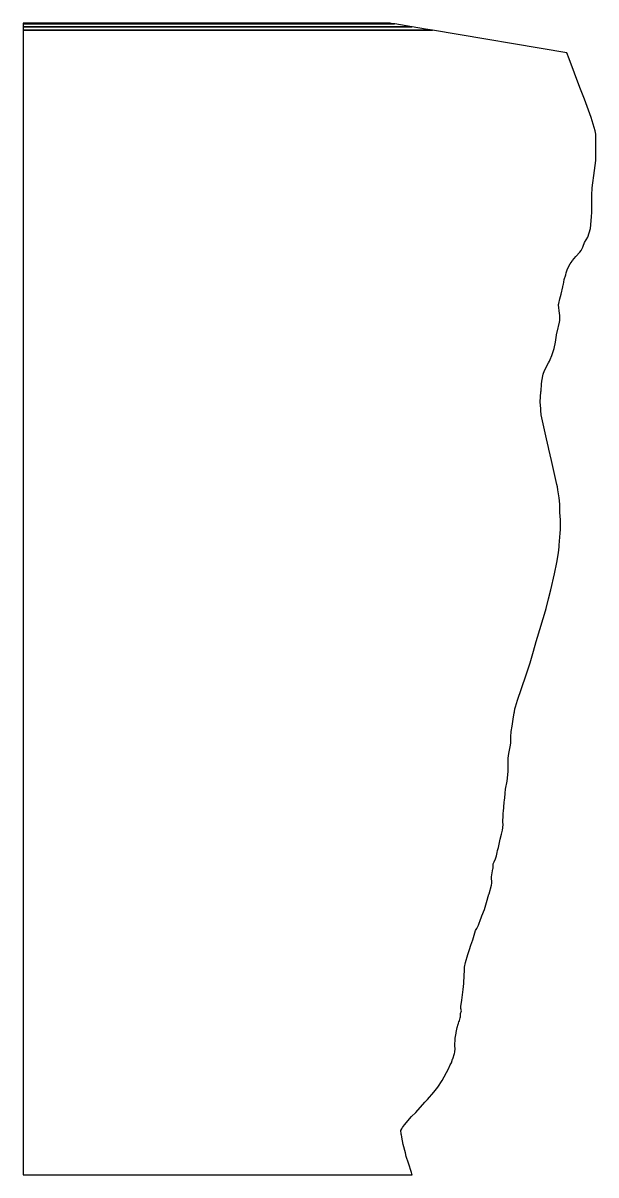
# Model space of a CAD drawing. Extents: x -56 to 35, y -92 to 91.
import ezdxf

# ---------------------------------------------------------------- set-up
doc = ezdxf.new("R2010")
doc.units = 0
doc.layers.add('12_36000', color=7, linetype='CONTINUOUS')

msp = doc.modelspace()

# ---------------------------------------------------------------- linework, layer by layer
at = {"layer": '12_36000', "color": 5}
for points in [[(-42.32, 91.429), (2.298, 91.429), (2.159, 91.452), (-56.17, 91.452), (-56.17, 91.429), (-42.32, 91.429)], [(-42.308, 91.427), (-56.17, 91.427), (-56.17, 91.396), (2.486, 91.396), (2.308, 91.427), (-42.308, 91.427)], [(-41.685, 91.30701), (3.031, 91.30701), (2.493, 91.396), (-56.17, 91.396), (-56.17, 91.30701), (-41.685, 91.30701)], [(-40.572, 90.84701), (5.785, 90.84701), (3.038, 91.30501), (-56.17, 91.30501), (-56.17, 90.84701), (-40.572, 90.84701)], [(7.934, 90.48701), (5.8, 90.845), (-56.17, 90.845), (-56.17, 90.302), (9.051, 90.302), (7.934, 90.48701)], [(5.78, -91.95801), (5.699, -91.73), (5.239, -90.23), (4.86, -89.19601), (4.756, -88.58501), (4.391, -87.25001), (4.167, -86.093), (4.201, -85.965), (4.103, -85.773), (4.062, -85.618), (4.075, -85.57201), (4.06, -85.53201), (4.017, -85.081), (4.02, -85.04), (4.16, -84.786), (4.267, -84.53101), (4.61, -84.135), (5.737, -82.791), (6.397, -82.14001), (7.859, -80.513), (8.265, -80.082), (9.286, -78.929), (9.908, -78.11501), (10.62, -77.08501), (11.616, -75.18101), (11.864, -74.581), (12.067, -74.246), (12.264, -73.65701), (12.285, -73.61401), (12.563, -72.757), (12.599, -72.527), (12.665, -71.94701), (12.636, -71.57401), (12.695, -70.29601), (12.816, -69.514), (12.859, -69.417), (12.897, -69.164), (13.014, -68.596), (13.159, -68.11), (13.181, -67.992), (13.282, -67.66), (13.345, -67.596), (13.363, -67.487), (13.484, -67.098), (13.512, -66.894), (13.544, -66.37901), (13.662, -65.96301), (13.596, -65.607), (13.553, -65.246), (13.721, -64.272), (13.889, -62.982), (13.968, -62.575), (14.037, -61.599), (14.073, -61.426), (14.146, -59.427), (14.184, -58.996), (14.335, -58.26), (14.706, -57.005), (14.978, -56.175), (15.164, -55.516), (15.51, -54.642), (15.923, -53.183), (16.103, -52.817), (16.404, -52.304), (16.517, -51.964), (16.549, -51.825), (16.579, -51.739), (16.948, -50.813), (17.328, -49.818), (17.688, -48.711), (18.057, -47.389), (18.079, -47.332), (18.449, -45.917), (18.511, -45.604), (18.483, -44.606), (18.503, -44.301), (18.696, -43.318), (18.71, -43.217), (18.754, -42.544), (18.869, -42.199), (19.102, -41.737), (19.27, -41.246), (19.392, -40.753), (19.436, -40.423), (19.583, -39.943), (19.774, -38.89), (19.855, -38.615), (20.04, -37.786), (20.21, -37.154), (20.275, -36.804), (20.308, -36.216), (20.291, -35.927), (20.284, -35.624), (20.318, -35.044), (20.32, -34.422), (20.358, -34.2), (20.501, -32.775), (20.533, -32.354), (20.57, -32.078), (20.645, -31.263), (20.688, -30.659), (20.96, -29.336), (21.125, -27.846), (21.136, -26.58), (21.122, -25.676), (21.249, -24.946), (21.304, -24.684), (21.481, -23.643), (21.52, -23.237), (21.545, -22.296), (21.611, -21.438), (21.765, -20.595), (21.908, -19.454), (22.087, -18.484), (22.144, -18.304), (22.188, -17.853), (22.278, -17.507), (22.595, -16.453), (23.939, -12.582), (24.094, -12.074), (24.608, -10.521), (25.154, -8.664), (25.588, -7.119), (26.388, -4.477), (26.642, -3.586), (26.744, -3.274), (27.151, -1.846), (27.56, -0.285), (27.911, 1.108), (28.525, 3.706), (28.89, 5.496), (29.135, 7.02), (29.232, 7.957), (29.234, 8.225), (29.426, 10.185), (29.443, 10.724), (29.441, 12.284), (29.373, 13.45), (29.333, 14.759), (29.227, 15.765), (29.037, 17.058), (28.957, 17.534), (28.869, 17.921), (28.466, 19.853), (28.022, 21.743), (27.615, 23.553), (27.534, 23.821), (27.206, 25.184), (27.018, 26.162), (26.4, 29.028), (26.319, 29.72), (26.312, 29.981), (26.242, 31.114), (26.33, 32.658), (26.353, 32.843), (26.419, 33.923), (26.505, 34.382), (26.676, 35.495), (26.891, 36.063), (27.549, 37.288), (27.709, 37.565), (27.826, 37.833), (28.086, 38.448), (28.427, 39.612), (28.639, 40.591), (28.878, 42.098), (28.915, 42.215), (29.297, 43.805), (29.335, 44.059), (29.329, 44.175), (29.357, 44.838), (29.268, 45.61), (29.17, 46.14), (29.143, 46.479), (29.151, 46.58), (29.211, 46.77), (29.367, 47.48), (29.572, 48.252), (29.83, 49.423), (29.887, 49.731), (29.924, 49.837), (29.995, 50.174), (30.066, 50.568), (30.302, 51.344), (30.366, 51.632), (30.569, 52.274), (30.992, 53.1), (31.298, 53.485), (31.395, 53.627), (31.881, 54.24), (32.534, 54.944), (32.725, 55.211), (33.021, 55.73), (33.093, 55.89), (33.295, 56.477), (33.541, 56.917), (33.825, 57.343), (34.254, 58.691), (34.399, 60.583), (34.441, 61.291), (34.447, 61.68), (34.435, 62.961), (34.438, 64.043), (34.501, 65.173), (34.858, 67.964), (35.088, 69.566), (35.106, 70.312), (35.072, 71.964), (35.103, 73.45901), (35.077, 73.604), (35.07, 73.728), (34.978, 74.288), (34.351, 76.40501), (33.286, 79.299), (32.559, 81.19801), (30.862, 85.73901), (30.459, 86.728), (9.055, 90.302), (-56.17, 90.302), (-56.17, -92.11401), (5.827, -92.11401), (5.78, -91.95801)]]:
    msp.add_lwpolyline(points, dxfattribs=at)

doc.saveas('drawing.dxf')
